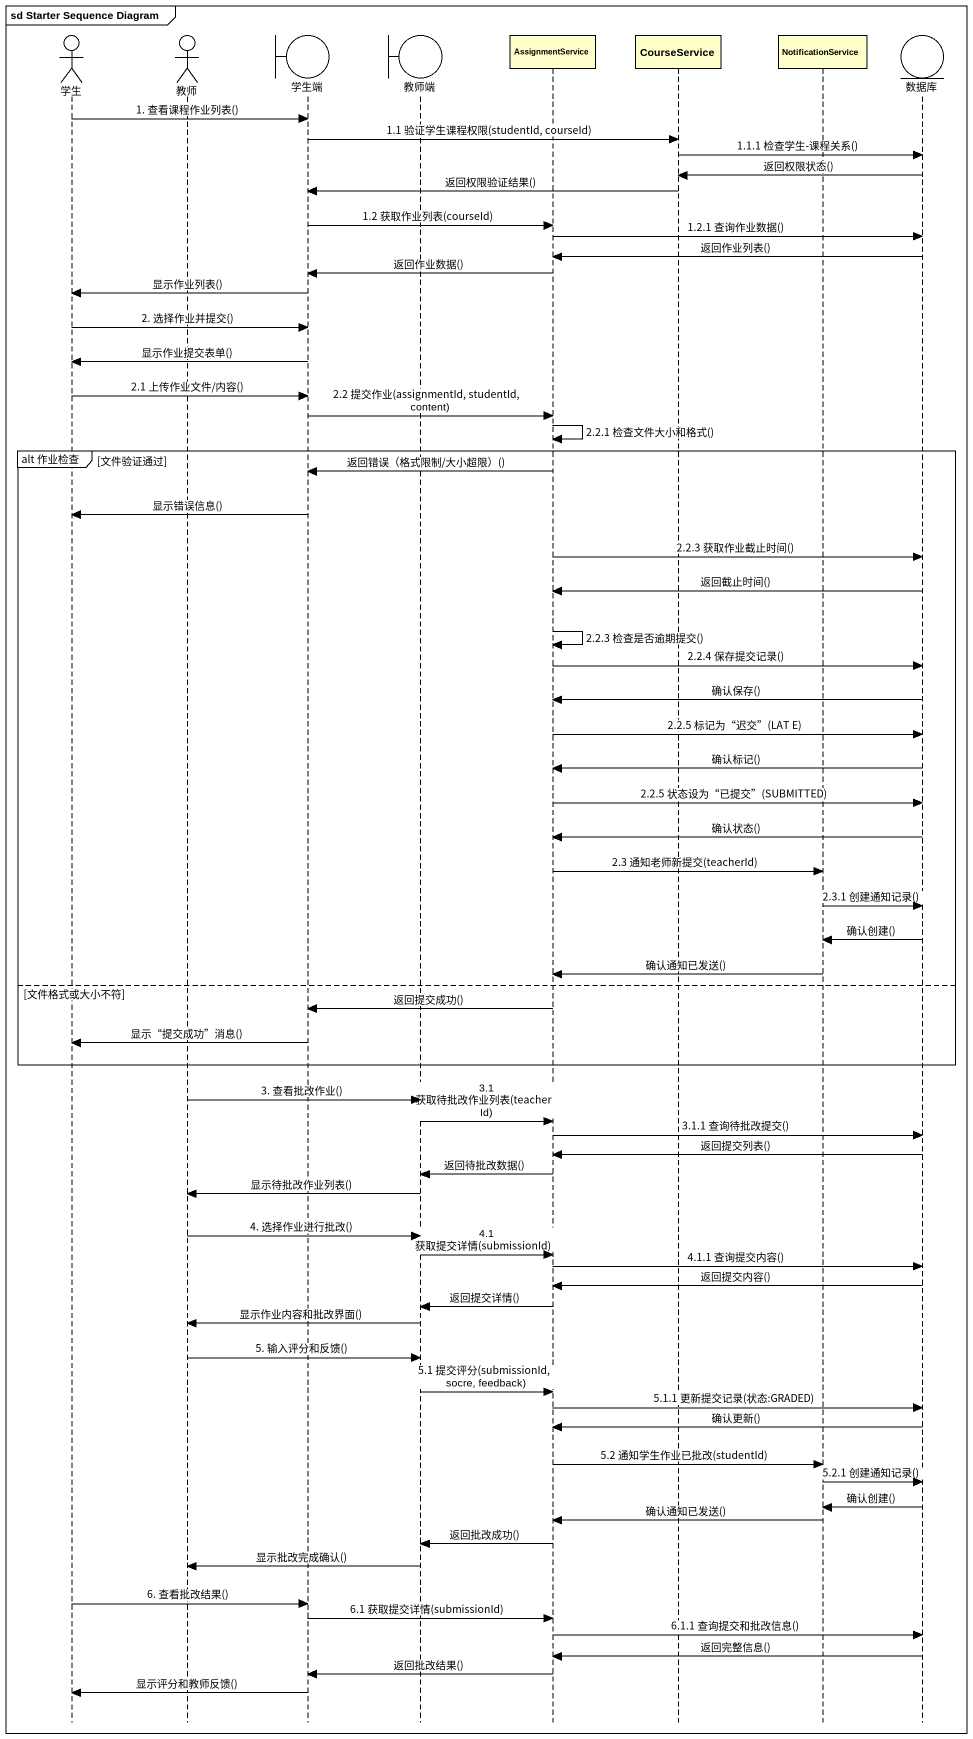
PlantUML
@startuml
mainframe sd Starter Sequence Diagram
hide footbox
actor 学生
actor 教师
boundary 学生端
boundary 教师端
participant AssignmentService
participant CourseService
participant NotificationService
entity 数据库

学生 -> 学生端 : 1. 查看课程作业列表()
学生端 -> CourseService : 1.1 验证学生课程权限(studentId, courseId)
CourseService -> 数据库 : 1.1.1 检查学生-课程关系()
数据库 -> CourseService : 返回权限状态()
CourseService -> 学生端 : 返回权限验证结果()
学生端 -> AssignmentService : 1.2 获取作业列表(courseId)
AssignmentService -> 数据库 : 1.2.1 查询作业数据()
数据库 -> AssignmentService : 返回作业列表()
AssignmentService -> 学生端 : 返回作业数据()
学生端 -> 学生 : 显示作业列表()
学生 -> 学生端 : 2. 选择作业并提交()
学生端 -> 学生 : 显示作业提交表单()
学生 -> 学生端 : 2.1 上传作业文件/内容()
学生端 -> AssignmentService : 2.2 提交作业(assignmentId, studentId, content)
AssignmentService -> AssignmentService : 2.2.1 检查文件大小和格式()
group alt 作业检查 [文件验证通过]
  AssignmentService -> 学生端 : 返回错误（格式限制/大小超限）()
  学生端 -> 学生 : 显示错误信息()
  AssignmentService -> 数据库 : 2.2.3 获取作业截止时间()
  数据库 -> AssignmentService : 返回截止时间()
  AssignmentService -> AssignmentService : 2.2.3 检查是否逾期提交()
  AssignmentService -> 数据库 : 2.2.4 保存提交记录()
  数据库 -> AssignmentService : 确认保存()
  AssignmentService -> 数据库 : 2.2.5 标记为“迟交”(LAT E)
  数据库 -> AssignmentService : 确认标记()
  AssignmentService -> 数据库 : 2.2.5 状态设为“已提交”(SUBMITTED)
  数据库 -> AssignmentService : 确认状态()
  AssignmentService -> NotificationService : 2.3 通知老师新提交(teacherId)
  NotificationService -> 数据库 : 2.3.1 创建通知记录()
  数据库 -> NotificationService : 确认创建()
  NotificationService -> AssignmentService : 确认通知已发送()
else 文件格式或大小不符
  AssignmentService -> 学生端 : 返回提交成功()
  学生端 -> 学生 : 显示“提交成功”消息()
end
教师 -> 教师端 : 3. 查看批改作业()
教师端 -> AssignmentService : 3.1 获取待批改作业列表(teacherId)
AssignmentService -> 数据库 : 3.1.1 查询待批改提交()
数据库 -> AssignmentService : 返回提交列表()
AssignmentService -> 教师端 : 返回待批改数据()
教师端 -> 教师 : 显示待批改作业列表()
教师 -> 教师端 : 4. 选择作业进行批改()
教师端 -> AssignmentService : 4.1 获取提交详情(submissionId)
AssignmentService -> 数据库 : 4.1.1 查询提交内容()
数据库 -> AssignmentService : 返回提交内容()
AssignmentService -> 教师端 : 返回提交详情()
教师端 -> 教师 : 显示作业内容和批改界面()
教师 -> 教师端 : 5. 输入评分和反馈()
教师端 -> AssignmentService : 5.1 提交评分(submissionId, socre, feedback)
AssignmentService -> 数据库 : 5.1.1 更新提交记录(状态:GRADED)
数据库 -> AssignmentService : 确认更新()
AssignmentService -> NotificationService : 5.2 通知学生作业已批改(studentId)
NotificationService -> 数据库 : 5.2.1 创建通知记录()
数据库 -> NotificationService : 确认创建()
NotificationService -> AssignmentService : 确认通知已发送()
AssignmentService -> 教师端 : 返回批改成功()
教师端 -> 教师 : 显示批改完成确认()
学生 -> 学生端 : 6. 查看批改结果()
学生端 -> AssignmentService : 6.1 获取提交详情(submissionId)
AssignmentService -> 数据库 : 6.1.1 查询提交和批改信息()
数据库 -> AssignmentService : 返回完整信息()
AssignmentService -> 学生端 : 返回批改结果()
学生端 -> 学生 : 显示评分和教师反馈()
@enduml
